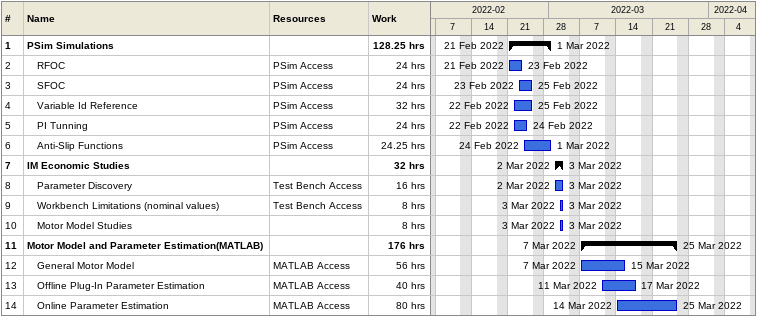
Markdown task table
| ID | Level | Task | Start | Finish | Resources | Work (h) |
|---|---|---|---|---|---|---|
| 1 | 1 | **PSim Simulations** | 2022-02-21 | 2022-03-01 |  | 128.25 |
| 2 | 2 | RFOC | 2022-02-21 | 2022-02-23 | PSim Access | 24 |
| 3 | 2 | SFOC | 2022-02-23 | 2022-02-25 | PSim Access | 24 |
| 4 | 2 | Variable Id Reference | 2022-02-22 | 2022-02-25 | PSim Access | 32 |
| 5 | 2 | PI Tunning | 2022-02-22 | 2022-02-24 | PSim Access | 24 |
| 6 | 2 | Anti-Slip Functions | 2022-02-24 | 2022-03-01 | PSim Access | 24.25 |
| 7 | 1 | **IM Economic Studies** | 2022-03-02 | 2022-03-03 |  | 32 |
| 8 | 2 | Parameter Discovery | 2022-03-02 | 2022-03-03 | Test Bench Access | 16 |
| 9 | 2 | Workbench Limitations (nominal values) | 2022-03-03 | 2022-03-03 | Test Bench Access | 8 |
| 10 | 2 | Motor Model Studies | 2022-03-03 | 2022-03-03 |  | 8 |
| 11 | 1 | **Motor Model and Parameter Estimation(MATLAB)** | 2022-03-07 | 2022-03-25 |  | 176 |
| 12 | 2 | General Motor Model | 2022-03-07 | 2022-03-15 | MATLAB Access | 56 |
| 13 | 2 | Offline Plug-In Parameter Estimation | 2022-03-11 | 2022-03-17 | MATLAB Access | 40 |
| 14 | 2 | Online Parameter Estimation | 2022-03-14 | 2022-03-25 | MATLAB Access | 80 |
